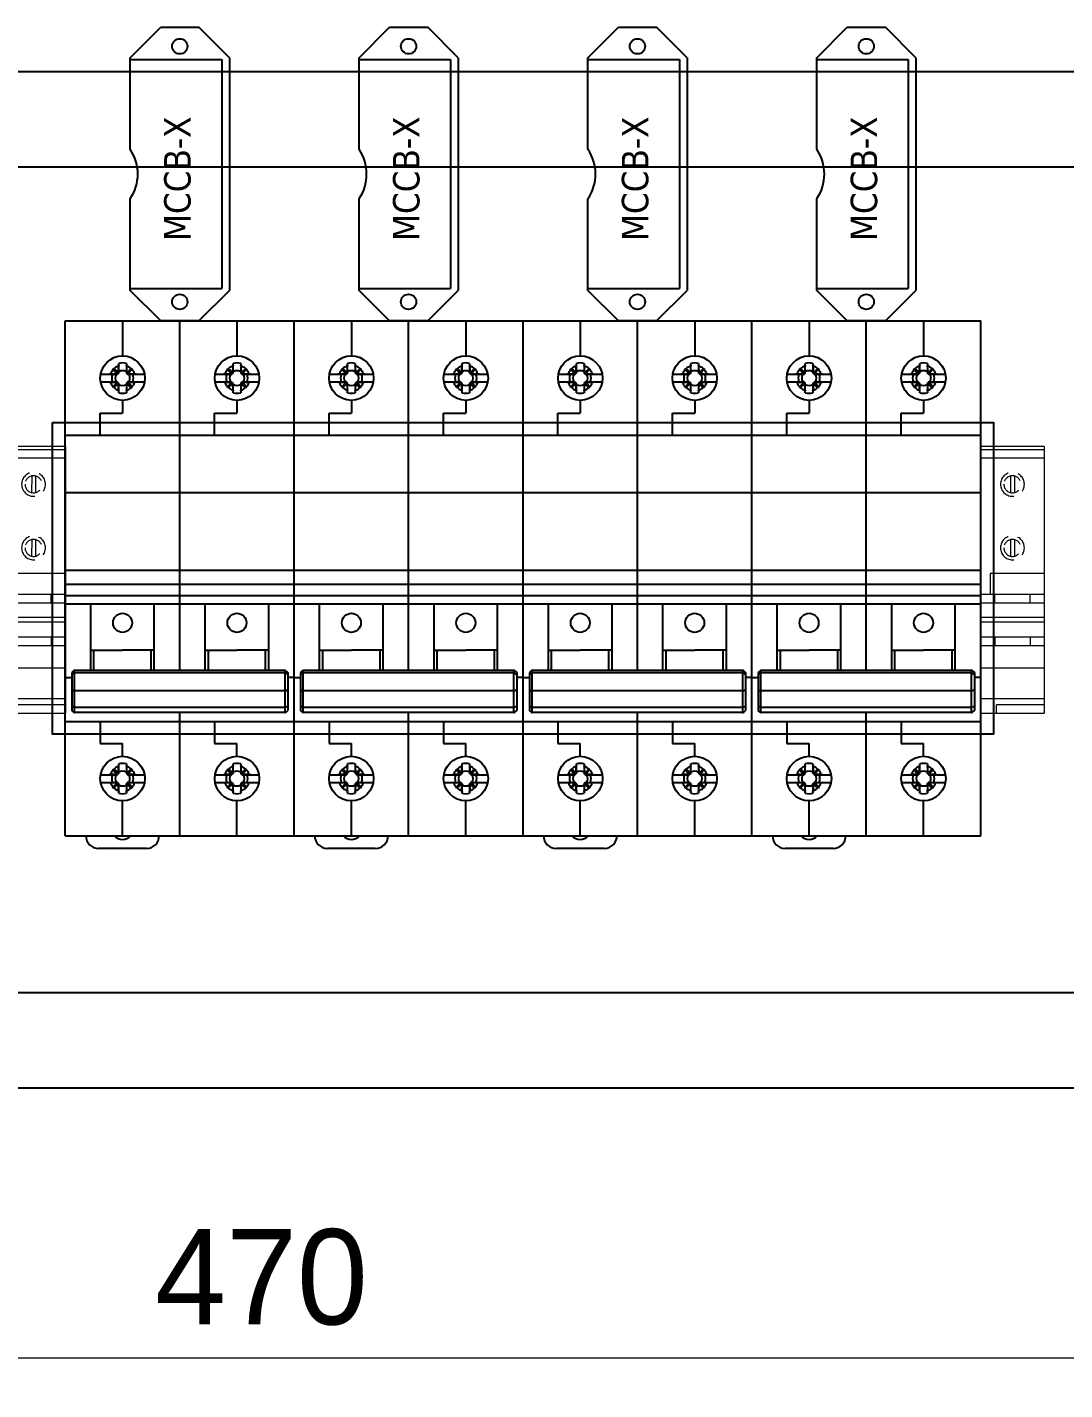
# Model space of a CAD drawing. Header units: millimetres. Extents: x 0 to 3953, y 0 to 2795.
# Drawn here: x 2596.8 to 2760, y 342.5 to 556.9 of the extents above; entities that cross this region are included whole.
import ezdxf
from ezdxf.enums import TextEntityAlignment as Align

# ---------------------------------------------------------------- set-up
doc = ezdxf.new("R2010")
doc.units = ezdxf.units.MM
doc.linetypes.add('HIDDEN2', pattern=[4.7625, 3.175, -1.5875])
for name, color, linetype in [('01', 7, 'HIDDEN2'), ('ALPHA', 255, 'Continuous'), ('DIM', 253, 'Continuous'), ('E600_Gen', 4, 'Continuous'), ('KICHTHUOC', 8, 'Continuous'), ('Text', 4, 'Continuous'), ('THIET BI', 2, 'Continuous')]:
    doc.layers.add(name, color=color, linetype=linetype)
doc.styles.add('Tahoma (Input Text)', font='tahoma.ttf')
doc.dimstyles.new('Dim-15', dxfattribs={"dimtxt": 15, "dimasz": 5, "dimexe": 5, "dimexo": 8, "dimgap": 5, "dimtad": 1, "dimdec": 0, "dimtxsty": 'Standard', "dimblk": 'OBLIQUE', "dimcen": 10, "dimclrd": 5, "dimclre": 5, "dimclrt": 3, "dimazin": 3, "dimtfac": 1, "dimtdec": 0, "dimtmove": 0, "dimatfit": 3, "dimldrblk": 'OBLIQUE', "dimlwd": 9, "dimlwe": 9})

# ---------------------------------------------------------------- blocks, each defined once
blk = doc.blocks.new('*D21')
at = {"color": 0, "linetype": 'ByBlock', "lineweight": -2}
for p, q in [((2401.14, 350.02), (2396.14, 345.02)), ((2866.14, 345.02), (2871.14, 350.02))]:
    blk.add_line(p, q, dxfattribs=at)
at = {"layer": 'Defpoints', "color": 0, "transparency": 16777216}
for p in [(2398.64, 404.94), (2868.64, 404.94), (2868.64, 347.52)]:
    blk.add_point(p, dxfattribs=at)
at = {"layer": 'DIM', "color": 5, "lineweight": 9, "transparency": 16777216}
for p, q in [((2398.64, 396.94), (2398.64, 342.52)), ((2868.64, 396.94), (2868.64, 342.52)), ((2398.64, 347.52), (2868.64, 347.52))]:
    blk.add_line(p, q, dxfattribs=at)
at = {"layer": 'DIM', "color": 3, "transparency": 16777216, "insert": (2633.64, 360.18), "char_height": 15, "attachment_point": 5}
blk.add_mtext('470', dxfattribs=at)
blk = doc.blocks.new('_Oblique')
at = {"color": 0, "linetype": 'ByBlock', "lineweight": -2}
blk.add_line((-0.5, -0.5), (0.5, 0.5), dxfattribs=at)
blk = doc.blocks.new('MFNN')
at = {"layer": '01', "color": 6, "linetype": 'Continuous', "lineweight": 9}
for p, q in [((-10647.65, 39819.27), (-10637.67, 39819.27)), ((-10647.65, 39819.27), (-10647.65, 39777.28)), ((-10647.65, 39818.71), (-10637.67, 39818.71)), ((-10637.67, 39819.27), (-10637.67, 39777.28)), ((-10647.65, 39817.44), (-10637.67, 39817.44)), ((-10647.65, 39799.29), (-10639.17, 39799.29)), ((-10639.17, 39799.29), (-10639.17, 39795.95)), ((-10647.65, 39795.95), (-10637.67, 39795.95)), ((-10647.65, 39794.61), (-10637.67, 39794.61)), ((-10645.43, 39794.61), (-10645.43, 39795.95)), ((-10639.86, 39794.61), (-10639.86, 39795.95)), ((-10647.65, 39792.34), (-10637.67, 39792.34)), ((-10647.65, 39791.62), (-10637.67, 39791.62)), ((-10647.65, 39789.25), (-10637.67, 39789.25)), ((-10647.65, 39787.91), (-10637.67, 39787.91)), ((-10645.43, 39789.25), (-10645.43, 39787.91)), ((-10639.86, 39789.25), (-10639.86, 39787.91)), ((-10647.65, 39784.4), (-10637.67, 39784.4)), ((-10647.65, 39779.53), (-10637.67, 39779.53)), ((-10647.65, 39778.62), (-10640.13, 39778.62)), ((-10637.67, 39777.28), (-10647.65, 39777.28)), ((-10640.13, 39777.28), (-10640.13, 39778.62))]:
    blk.add_line(p, q, dxfattribs=at)
at = {"layer": '01', "color": 4, "lineweight": 9}
for p, q in [((-10642.97, 39814.58), (-10642.96, 39812.03)), ((-10642.36, 39814.58), (-10642.35, 39812.03)), ((-10642.97, 39804.58), (-10642.96, 39802.03)), ((-10642.36, 39804.58), (-10642.35, 39802.03))]:
    blk.add_line(p, q, dxfattribs=at)
for centre, radius in [((-10642.65, 39813.3), 1.88), ((-10642.65, 39813.3), 1.34), ((-10642.65, 39803.3), 1.88), ((-10642.65, 39803.3), 1.34)]:
    blk.add_circle(centre, radius, dxfattribs=at)
blk = doc.blocks.new('2P')
at = {"layer": 'ALPHA'}
for p, q in [((66398.94, 607.24), (66416.94, 607.24)), ((66398.94, 526.24), (66398.94, 607.24)), ((66407.94, 607.24), (66407.94, 601.74)), ((66416.94, 552.24), (66416.94, 607.24)), ((66416.94, 552.24), (66416.94, 607.24)), ((66416.94, 607.24), (66434.94, 607.24)), ((66425.94, 607.24), (66425.94, 601.74)), ((66434.94, 526.24), (66434.94, 607.24)), ((66407.34, 600.23), (66407.33, 600.21)), ((66407.33, 600.21), (66407.33, 600.2)), ((66407.34, 599.1), (66407.34, 600.55)), ((66407.34, 600.26), (66407.34, 600.24)), ((66407.34, 600.24), (66407.34, 600.23)), ((66408.54, 600.55), (66408.54, 599.1)), ((66408.54, 600.24), (66408.54, 600.26)), ((66408.55, 600.22), (66408.54, 600.24)), ((66408.55, 600.21), (66408.55, 600.22)), ((66425.34, 600.23), (66425.33, 600.21)), ((66425.33, 600.21), (66425.33, 600.2)), ((66425.34, 599.1), (66425.34, 600.55)), ((66425.34, 600.26), (66425.34, 600.24)), ((66425.34, 600.24), (66425.34, 600.23)), ((66426.54, 600.55), (66426.54, 599.1)), ((66426.54, 600.24), (66426.54, 600.26)), ((66426.55, 600.22), (66426.54, 600.24)), ((66426.55, 600.21), (66426.55, 600.22)), ((66404.49, 598.84), (66407.08, 598.84)), ((66405.85, 598.85), (66405.82, 598.84)), ((66405.88, 598.85), (66405.85, 598.85)), ((66405.91, 598.85), (66405.88, 598.85)), ((66405.94, 598.86), (66405.91, 598.85)), ((66405.96, 598.87), (66405.94, 598.86)), ((66405.98, 598.87), (66405.96, 598.87)), ((66406, 598.88), (66405.98, 598.87)), ((66406.02, 598.89), (66406, 598.88)), ((66406.03, 598.9), (66406.02, 598.89)), ((66406.04, 598.91), (66406.03, 598.9)), ((66406.05, 598.93), (66406.04, 598.91)), ((66406.05, 598.93), (66406.55, 598.93)), ((66406.45, 599.74), (66407.18, 599)), ((66406.45, 599.74), (66406.5, 599.72)), ((66406.47, 599.68), (66406.45, 599.74)), ((66406.49, 599.63), (66406.47, 599.68)), ((66406.49, 599.63), (66407.05, 598.94)), ((66406.5, 599.72), (66406.56, 599.7)), ((66406.55, 598.93), (66407.05, 598.94)), ((66406.56, 599.7), (66407.25, 599.13)), ((66407.06, 598.92), (66407.05, 598.94)), ((66407.08, 598.91), (66407.06, 598.92)), ((66407.08, 598.84), (66407.08, 598.91)), ((66407.1, 598.89), (66407.08, 598.91)), ((66407.13, 598.89), (66407.1, 598.89)), ((66407.15, 598.89), (66407.13, 598.89)), ((66407.17, 598.91), (66407.15, 598.89)), ((66407.18, 598.93), (66407.17, 598.91)), ((66407.18, 599), (66407.18, 598.94)), ((66407.24, 599), (66407.18, 599)), ((66407.26, 599.47), (66407.25, 599.13)), ((66407.25, 599.13), (66407.27, 599.12)), ((66407.28, 599.01), (66407.25, 599)), ((66407.27, 599.81), (66407.26, 599.47)), ((66407.29, 600.14), (66407.27, 599.81)), ((66407.27, 599.12), (66407.28, 599.1)), ((66407.34, 599.1), (66407.28, 599.1)), ((66407.28, 599.1), (66407.29, 599.08)), ((66407.29, 599.03), (66407.28, 599.01)), ((66407.3, 600.15), (66407.29, 600.14)), ((66407.29, 599.08), (66407.3, 599.05)), ((66407.3, 599.05), (66407.29, 599.03)), ((66407.31, 600.15), (66407.3, 600.15)), ((66407.32, 600.17), (66407.31, 600.16)), ((66407.31, 600.16), (66407.31, 600.15)), ((66407.33, 600.2), (66407.32, 600.18)), ((66407.32, 600.18), (66407.32, 600.17)), ((66408.54, 599.1), (66408.6, 599.1)), ((66408.55, 600.19), (66408.55, 600.21)), ((66408.56, 600.18), (66408.55, 600.19)), ((66408.57, 600.17), (66408.56, 600.18)), ((66408.57, 600.16), (66408.57, 600.17)), ((66408.58, 600.15), (66408.57, 600.16)), ((66408.59, 600.14), (66408.58, 600.15)), ((66408.58, 599.06), (66408.59, 599.08)), ((66408.59, 599.03), (66408.58, 599.06)), ((66408.61, 599.81), (66408.59, 600.14)), ((66408.59, 599.08), (66408.6, 599.1)), ((66408.6, 599.01), (66408.59, 599.03)), ((66408.6, 599.1), (66408.62, 599.12)), ((66408.63, 599), (66408.6, 599.01)), ((66408.63, 599.47), (66408.61, 599.81)), ((66408.62, 599.12), (66408.63, 599.13)), ((66409.32, 599.7), (66408.63, 599.13)), ((66408.63, 599.13), (66408.63, 599.47)), ((66408.7, 599), (66408.64, 599)), ((66409.43, 599.74), (66408.7, 599)), ((66408.7, 598.94), (66408.7, 599)), ((66408.71, 598.91), (66408.7, 598.93)), ((66408.73, 598.89), (66408.71, 598.91)), ((66408.75, 598.89), (66408.73, 598.89)), ((66408.78, 598.89), (66408.75, 598.89)), ((66408.8, 598.91), (66408.78, 598.89)), ((66408.82, 598.92), (66408.8, 598.91)), ((66408.8, 598.84), (66408.8, 598.91)), ((66408.8, 598.84), (66411.39, 598.84)), ((66408.83, 598.94), (66408.82, 598.92)), ((66409.39, 599.63), (66408.83, 598.94)), ((66408.83, 598.94), (66409.33, 598.93)), ((66409.32, 599.7), (66409.38, 599.72)), ((66409.33, 598.93), (66409.83, 598.93)), ((66409.38, 599.72), (66409.43, 599.74)), ((66409.41, 599.68), (66409.39, 599.63)), ((66409.43, 599.74), (66409.41, 599.68)), ((66409.84, 598.91), (66409.83, 598.93)), ((66409.85, 598.9), (66409.84, 598.91)), ((66409.86, 598.89), (66409.85, 598.9)), ((66409.88, 598.88), (66409.86, 598.89)), ((66409.9, 598.87), (66409.88, 598.88)), ((66409.92, 598.87), (66409.9, 598.87)), ((66409.94, 598.86), (66409.92, 598.87)), ((66409.97, 598.85), (66409.94, 598.86)), ((66410, 598.85), (66409.97, 598.85)), ((66410.03, 598.85), (66410, 598.85)), ((66410.06, 598.84), (66410.03, 598.85)), ((66422.49, 598.84), (66425.08, 598.84)), ((66423.85, 598.85), (66423.82, 598.84)), ((66423.88, 598.85), (66423.85, 598.85)), ((66423.91, 598.85), (66423.88, 598.85)), ((66423.94, 598.86), (66423.91, 598.85)), ((66423.96, 598.87), (66423.94, 598.86)), ((66423.98, 598.87), (66423.96, 598.87)), ((66424, 598.88), (66423.98, 598.87)), ((66424.02, 598.89), (66424, 598.88)), ((66424.03, 598.9), (66424.02, 598.89)), ((66424.04, 598.91), (66424.03, 598.9)), ((66424.05, 598.93), (66424.04, 598.91)), ((66424.05, 598.93), (66424.55, 598.93)), ((66424.47, 599.68), (66424.45, 599.74)), ((66424.45, 599.74), (66424.5, 599.72)), ((66424.45, 599.74), (66425.18, 599)), ((66424.49, 599.63), (66424.47, 599.68)), ((66424.49, 599.63), (66425.05, 598.94)), ((66424.5, 599.72), (66424.56, 599.7)), ((66424.55, 598.93), (66425.05, 598.94)), ((66424.56, 599.7), (66425.25, 599.13)), ((66425.06, 598.92), (66425.05, 598.94)), ((66425.08, 598.91), (66425.06, 598.92)), ((66425.1, 598.89), (66425.08, 598.91)), ((66425.08, 598.84), (66425.08, 598.91)), ((66425.13, 598.89), (66425.1, 598.89)), ((66425.15, 598.89), (66425.13, 598.89)), ((66425.17, 598.91), (66425.15, 598.89)), ((66425.18, 598.93), (66425.17, 598.91)), ((66425.24, 599), (66425.18, 599)), ((66425.18, 599), (66425.18, 598.94)), ((66425.26, 599.47), (66425.25, 599.13)), ((66425.25, 599.13), (66425.27, 599.12)), ((66425.28, 599.01), (66425.25, 599)), ((66425.27, 599.81), (66425.26, 599.47)), ((66425.29, 600.14), (66425.27, 599.81)), ((66425.27, 599.12), (66425.28, 599.1)), ((66425.28, 599.1), (66425.29, 599.08)), ((66425.34, 599.1), (66425.28, 599.1)), ((66425.29, 599.03), (66425.28, 599.01)), ((66425.3, 600.15), (66425.29, 600.14)), ((66425.29, 599.08), (66425.3, 599.05)), ((66425.3, 599.05), (66425.29, 599.03)), ((66425.31, 600.15), (66425.3, 600.15)), ((66425.32, 600.17), (66425.31, 600.16)), ((66425.31, 600.16), (66425.31, 600.15)), ((66425.33, 600.2), (66425.32, 600.18)), ((66425.32, 600.18), (66425.32, 600.17)), ((66426.54, 599.1), (66426.6, 599.1)), ((66426.55, 600.19), (66426.55, 600.21)), ((66426.56, 600.18), (66426.55, 600.19)), ((66426.57, 600.17), (66426.56, 600.18)), ((66426.57, 600.16), (66426.57, 600.17)), ((66426.58, 600.15), (66426.57, 600.16)), ((66426.59, 600.14), (66426.58, 600.15)), ((66426.58, 599.06), (66426.59, 599.08)), ((66426.59, 599.03), (66426.58, 599.06)), ((66426.61, 599.81), (66426.59, 600.14)), ((66426.59, 599.08), (66426.6, 599.1)), ((66426.6, 599.01), (66426.59, 599.03)), ((66426.6, 599.1), (66426.62, 599.12)), ((66426.63, 599), (66426.6, 599.01)), ((66426.63, 599.47), (66426.61, 599.81)), ((66426.62, 599.12), (66426.63, 599.13)), ((66427.32, 599.7), (66426.63, 599.13)), ((66426.63, 599.13), (66426.63, 599.47)), ((66426.7, 599), (66426.64, 599)), ((66427.43, 599.74), (66426.7, 599)), ((66426.7, 598.94), (66426.7, 599)), ((66426.71, 598.91), (66426.7, 598.93)), ((66426.73, 598.89), (66426.71, 598.91)), ((66426.75, 598.89), (66426.73, 598.89)), ((66426.78, 598.89), (66426.75, 598.89)), ((66426.8, 598.91), (66426.78, 598.89)), ((66426.82, 598.92), (66426.8, 598.91)), ((66426.8, 598.84), (66426.8, 598.91)), ((66426.8, 598.84), (66429.39, 598.84)), ((66426.83, 598.94), (66426.82, 598.92)), ((66427.39, 599.63), (66426.83, 598.94)), ((66426.83, 598.94), (66427.33, 598.93)), ((66427.32, 599.7), (66427.38, 599.72)), ((66427.33, 598.93), (66427.83, 598.93)), ((66427.38, 599.72), (66427.43, 599.74)), ((66427.41, 599.68), (66427.39, 599.63)), ((66427.43, 599.74), (66427.41, 599.68)), ((66427.84, 598.91), (66427.83, 598.93)), ((66427.85, 598.9), (66427.84, 598.91)), ((66427.86, 598.89), (66427.85, 598.9)), ((66427.88, 598.88), (66427.86, 598.89)), ((66427.9, 598.87), (66427.88, 598.88)), ((66427.92, 598.87), (66427.9, 598.87)), ((66427.94, 598.86), (66427.92, 598.87)), ((66427.97, 598.85), (66427.94, 598.86)), ((66428, 598.85), (66427.97, 598.85)), ((66428.03, 598.85), (66428, 598.85)), ((66428.06, 598.84), (66428.03, 598.85)), ((66404.49, 597.64), (66407.08, 597.64)), ((66405.82, 597.64), (66405.85, 597.64)), ((66405.85, 597.64), (66405.88, 597.64)), ((66405.88, 597.64), (66405.91, 597.63)), ((66405.91, 597.63), (66405.94, 597.63)), ((66405.94, 597.63), (66405.96, 597.62)), ((66405.96, 597.62), (66405.98, 597.61)), ((66405.98, 597.61), (66406, 597.6)), ((66406, 597.6), (66406.02, 597.59)), ((66406.02, 597.59), (66406.03, 597.58)), ((66406.03, 597.58), (66406.04, 597.57)), ((66406.04, 597.57), (66406.05, 597.56)), ((66406.55, 597.55), (66406.05, 597.56)), ((66406.45, 596.75), (66407.18, 597.48)), ((66406.45, 596.75), (66406.47, 596.8)), ((66406.5, 596.77), (66406.45, 596.75)), ((66406.47, 596.8), (66406.49, 596.86)), ((66406.49, 596.86), (66407.05, 597.55)), ((66406.56, 596.79), (66406.5, 596.77)), ((66407.05, 597.55), (66406.55, 597.55)), ((66406.56, 596.79), (66407.25, 597.36)), ((66407.05, 597.55), (66407.06, 597.56)), ((66407.06, 597.56), (66407.08, 597.58)), ((66407.08, 597.64), (66407.08, 597.58)), ((66407.08, 597.58), (66407.1, 597.59)), ((66407.1, 597.59), (66407.13, 597.6)), ((66407.13, 597.6), (66407.15, 597.59)), ((66407.15, 597.59), (66407.17, 597.58)), ((66407.17, 597.58), (66407.18, 597.55)), ((66407.18, 597.54), (66407.18, 597.48)), ((66407.18, 597.48), (66407.24, 597.48)), ((66407.25, 597.48), (66407.28, 597.47)), ((66407.26, 597.37), (66407.25, 597.36)), ((66407.25, 597.36), (66407.26, 597.02)), ((66407.28, 597.38), (66407.26, 597.37)), ((66407.26, 597.02), (66407.27, 596.68)), ((66407.27, 596.68), (66407.29, 596.34)), ((66407.28, 597.47), (66407.29, 597.45)), ((66407.29, 597.4), (66407.28, 597.38)), ((66407.34, 597.38), (66407.28, 597.38)), ((66407.29, 597.45), (66407.3, 597.43)), ((66407.3, 597.43), (66407.29, 597.4)), ((66407.29, 596.34), (66407.3, 596.34)), ((66407.3, 596.34), (66407.31, 596.33)), ((66407.31, 596.33), (66407.32, 596.32)), ((66407.32, 596.32), (66407.32, 596.31)), ((66407.32, 596.31), (66407.33, 596.29)), ((66407.33, 596.29), (66407.33, 596.28)), ((66407.33, 596.28), (66407.34, 596.26)), ((66407.34, 595.93), (66407.34, 597.38)), ((66407.34, 596.26), (66407.34, 596.24)), ((66407.34, 596.24), (66407.34, 596.22)), ((66408.54, 597.38), (66408.54, 595.93)), ((66408.54, 597.38), (66408.6, 597.38)), ((66408.54, 596.24), (66408.55, 596.26)), ((66408.54, 596.22), (66408.54, 596.24)), ((66408.55, 596.29), (66408.56, 596.3)), ((66408.55, 596.27), (66408.55, 596.29)), ((66408.55, 596.26), (66408.55, 596.27)), ((66408.56, 596.31), (66408.57, 596.32)), ((66408.56, 596.3), (66408.56, 596.31)), ((66408.57, 596.33), (66408.58, 596.34)), ((66408.57, 596.32), (66408.57, 596.33)), ((66408.58, 597.43), (66408.59, 597.45)), ((66408.59, 597.41), (66408.58, 597.43)), ((66408.58, 596.34), (66408.59, 596.34)), ((66408.59, 597.45), (66408.6, 597.47)), ((66408.6, 597.38), (66408.59, 597.41)), ((66408.59, 596.34), (66408.61, 596.68)), ((66408.6, 597.47), (66408.63, 597.48)), ((66408.62, 597.37), (66408.6, 597.38)), ((66408.61, 596.68), (66408.63, 597.02)), ((66408.63, 597.36), (66408.62, 597.37)), ((66409.32, 596.79), (66408.63, 597.36)), ((66408.63, 597.02), (66408.63, 597.36)), ((66408.64, 597.48), (66408.7, 597.48)), ((66408.7, 597.55), (66408.71, 597.58)), ((66408.7, 597.48), (66408.7, 597.54)), ((66409.43, 596.75), (66408.7, 597.48)), ((66408.71, 597.58), (66408.73, 597.59)), ((66408.73, 597.59), (66408.75, 597.6)), ((66408.75, 597.6), (66408.78, 597.59)), ((66408.78, 597.59), (66408.8, 597.58)), ((66408.8, 597.64), (66411.39, 597.64)), ((66408.8, 597.58), (66408.8, 597.64)), ((66408.8, 597.58), (66408.82, 597.56)), ((66408.82, 597.56), (66408.83, 597.55)), ((66409.39, 596.86), (66408.83, 597.55)), ((66409.33, 597.55), (66408.83, 597.55)), ((66409.38, 596.77), (66409.32, 596.79)), ((66409.83, 597.56), (66409.33, 597.55)), ((66409.43, 596.75), (66409.38, 596.77)), ((66409.39, 596.86), (66409.41, 596.8)), ((66409.41, 596.8), (66409.43, 596.75)), ((66409.83, 597.56), (66409.84, 597.57)), ((66409.84, 597.57), (66409.85, 597.58)), ((66409.85, 597.58), (66409.86, 597.59)), ((66409.86, 597.59), (66409.88, 597.6)), ((66409.88, 597.6), (66409.9, 597.61)), ((66409.9, 597.61), (66409.92, 597.62)), ((66409.92, 597.62), (66409.95, 597.63)), ((66409.95, 597.63), (66409.97, 597.63)), ((66409.97, 597.63), (66410, 597.64)), ((66410, 597.64), (66410.03, 597.64)), ((66410.03, 597.64), (66410.06, 597.64)), ((66422.49, 597.64), (66425.08, 597.64)), ((66423.82, 597.64), (66423.85, 597.64)), ((66423.85, 597.64), (66423.88, 597.64)), ((66423.88, 597.64), (66423.91, 597.63)), ((66423.91, 597.63), (66423.94, 597.63)), ((66423.94, 597.63), (66423.96, 597.62)), ((66423.96, 597.62), (66423.98, 597.61)), ((66423.98, 597.61), (66424, 597.6)), ((66424, 597.6), (66424.02, 597.59)), ((66424.02, 597.59), (66424.03, 597.58)), ((66424.03, 597.58), (66424.04, 597.57)), ((66424.04, 597.57), (66424.05, 597.56)), ((66424.55, 597.55), (66424.05, 597.56)), ((66424.45, 596.75), (66425.18, 597.48)), ((66424.45, 596.75), (66424.47, 596.8)), ((66424.5, 596.77), (66424.45, 596.75)), ((66424.47, 596.8), (66424.49, 596.86)), ((66424.49, 596.86), (66425.05, 597.55)), ((66424.56, 596.79), (66424.5, 596.77)), ((66425.05, 597.55), (66424.55, 597.55)), ((66424.56, 596.79), (66425.25, 597.36)), ((66425.05, 597.55), (66425.06, 597.56)), ((66425.06, 597.56), (66425.08, 597.58)), ((66425.08, 597.64), (66425.08, 597.58)), ((66425.08, 597.58), (66425.1, 597.59)), ((66425.1, 597.59), (66425.13, 597.6)), ((66425.13, 597.6), (66425.15, 597.59)), ((66425.15, 597.59), (66425.17, 597.58)), ((66425.17, 597.58), (66425.18, 597.55)), ((66425.18, 597.54), (66425.18, 597.48)), ((66425.18, 597.48), (66425.24, 597.48)), ((66425.25, 597.48), (66425.28, 597.47)), ((66425.26, 597.37), (66425.25, 597.36)), ((66425.25, 597.36), (66425.26, 597.02)), ((66425.28, 597.38), (66425.26, 597.37)), ((66425.26, 597.02), (66425.27, 596.68)), ((66425.27, 596.68), (66425.29, 596.34)), ((66425.28, 597.47), (66425.29, 597.45)), ((66425.29, 597.4), (66425.28, 597.38)), ((66425.34, 597.38), (66425.28, 597.38)), ((66425.29, 597.45), (66425.3, 597.43)), ((66425.3, 597.43), (66425.29, 597.4)), ((66425.29, 596.34), (66425.3, 596.34)), ((66425.3, 596.34), (66425.31, 596.33)), ((66425.31, 596.33), (66425.32, 596.32)), ((66425.32, 596.32), (66425.32, 596.31)), ((66425.32, 596.31), (66425.33, 596.29)), ((66425.33, 596.29), (66425.33, 596.28)), ((66425.33, 596.28), (66425.34, 596.26)), ((66425.34, 595.93), (66425.34, 597.38)), ((66425.34, 596.26), (66425.34, 596.24)), ((66425.34, 596.24), (66425.34, 596.22)), ((66426.54, 597.38), (66426.54, 595.93)), ((66426.54, 597.38), (66426.6, 597.38)), ((66426.54, 596.24), (66426.55, 596.26)), ((66426.54, 596.22), (66426.54, 596.24)), ((66426.55, 596.29), (66426.56, 596.3)), ((66426.55, 596.27), (66426.55, 596.29)), ((66426.55, 596.26), (66426.55, 596.27)), ((66426.56, 596.31), (66426.57, 596.32)), ((66426.56, 596.3), (66426.56, 596.31)), ((66426.57, 596.33), (66426.58, 596.34)), ((66426.57, 596.32), (66426.57, 596.33)), ((66426.58, 597.43), (66426.59, 597.45)), ((66426.59, 597.41), (66426.58, 597.43)), ((66426.58, 596.34), (66426.59, 596.34)), ((66426.59, 597.45), (66426.6, 597.47)), ((66426.6, 597.38), (66426.59, 597.41)), ((66426.59, 596.34), (66426.61, 596.68)), ((66426.6, 597.47), (66426.63, 597.48)), ((66426.62, 597.37), (66426.6, 597.38)), ((66426.61, 596.68), (66426.63, 597.02)), ((66426.63, 597.36), (66426.62, 597.37)), ((66426.63, 597.02), (66426.63, 597.36)), ((66427.32, 596.79), (66426.63, 597.36)), ((66426.64, 597.48), (66426.7, 597.48)), ((66426.7, 597.55), (66426.71, 597.58)), ((66426.7, 597.48), (66426.7, 597.54)), ((66427.43, 596.75), (66426.7, 597.48)), ((66426.71, 597.58), (66426.73, 597.59)), ((66426.73, 597.59), (66426.75, 597.6)), ((66426.75, 597.6), (66426.78, 597.59)), ((66426.78, 597.59), (66426.8, 597.58)), ((66426.8, 597.58), (66426.8, 597.64)), ((66426.8, 597.64), (66429.39, 597.64)), ((66426.8, 597.58), (66426.82, 597.56)), ((66426.82, 597.56), (66426.83, 597.55)), ((66427.39, 596.86), (66426.83, 597.55)), ((66427.33, 597.55), (66426.83, 597.55)), ((66427.38, 596.77), (66427.32, 596.79)), ((66427.83, 597.56), (66427.33, 597.55)), ((66427.43, 596.75), (66427.38, 596.77)), ((66427.39, 596.86), (66427.41, 596.8)), ((66427.41, 596.8), (66427.43, 596.75)), ((66427.83, 597.56), (66427.84, 597.57)), ((66427.84, 597.57), (66427.85, 597.58)), ((66427.85, 597.58), (66427.86, 597.59)), ((66427.86, 597.59), (66427.88, 597.6)), ((66427.88, 597.6), (66427.9, 597.61)), ((66427.9, 597.61), (66427.92, 597.62)), ((66427.92, 597.62), (66427.95, 597.63)), ((66427.95, 597.63), (66427.97, 597.63)), ((66427.97, 597.63), (66428, 597.64)), ((66428, 597.64), (66428.03, 597.64)), ((66428.03, 597.64), (66428.06, 597.64)), ((66407.94, 594.74), (66407.94, 592.75)), ((66425.94, 594.74), (66425.94, 592.75)), ((66404.43, 592.75), (66407.94, 592.75)), ((66404.43, 589.24), (66404.43, 592.75)), ((66422.43, 592.75), (66425.94, 592.75)), ((66422.43, 589.24), (66422.43, 592.75)), ((66398.94, 589.24), (66416.94, 589.24)), ((66416.94, 589.24), (66434.94, 589.24)), ((66398.94, 580.24), (66416.94, 580.24)), ((66416.94, 580.24), (66434.94, 580.24)), ((66398.94, 568.04), (66416.94, 568.04)), ((66416.94, 568.04), (66434.94, 568.04)), ((66398.94, 565.84), (66416.94, 565.84)), ((66398.94, 564.04), (66416.94, 564.04)), ((66416.94, 565.84), (66434.94, 565.84)), ((66416.94, 564.04), (66434.94, 564.04)), ((66398.94, 562.74), (66416.94, 562.74)), ((66402.94, 552.24), (66402.94, 562.74)), ((66412.94, 552.24), (66412.94, 562.74)), ((66416.94, 562.74), (66434.94, 562.74)), ((66420.94, 552.24), (66420.94, 562.74)), ((66430.94, 552.24), (66430.94, 562.74)), ((66402.94, 555.44), (66407.94, 555.44)), ((66403.44, 552.24), (66403.44, 555.44)), ((66412.94, 555.44), (66407.94, 555.44)), ((66412.44, 552.24), (66412.44, 555.44)), ((66420.94, 555.44), (66425.94, 555.44)), ((66421.44, 552.24), (66421.44, 555.44)), ((66430.94, 555.44), (66425.94, 555.44)), ((66430.44, 552.24), (66430.44, 555.44)), ((66398.94, 551.14), (66399.9, 551.14)), ((66400.22, 552.18), (66399.94, 551.9)), ((66399.94, 551.9), (66399.94, 545.95)), ((66399.94, 551.55), (66400.22, 551.82)), ((66400.22, 551.82), (66400.27, 551.85)), ((66400.27, 551.85), (66400.31, 551.87)), ((66400.31, 551.87), (66400.37, 551.88)), ((66433.51, 552.24), (66400.37, 552.24)), ((66400.37, 545.61), (66400.37, 552.24)), ((66433.51, 551.88), (66400.37, 551.88)), ((66433.51, 545.61), (66433.51, 552.24)), ((66433.57, 551.87), (66433.51, 551.88)), ((66433.62, 551.85), (66433.57, 551.87)), ((66433.66, 551.82), (66433.62, 551.85)), ((66433.66, 552.18), (66433.94, 551.9)), ((66433.94, 551.55), (66433.66, 551.82)), ((66433.94, 551.9), (66433.94, 545.95)), ((66434.94, 551.14), (66433.98, 551.14)), ((66399.94, 549.18), (66400.22, 549.05)), ((66400.22, 549.05), (66400.27, 549.03)), ((66400.27, 549.03), (66400.31, 549.02)), ((66400.31, 549.02), (66400.37, 549.02)), ((66433.51, 549.02), (66400.37, 549.02)), ((66433.57, 549.02), (66433.51, 549.02)), ((66433.62, 549.03), (66433.57, 549.02)), ((66433.66, 549.05), (66433.62, 549.03)), ((66433.94, 549.18), (66433.66, 549.05)), ((66399.94, 546.69), (66400.22, 546.48)), ((66433.94, 546.69), (66433.66, 546.48)), ((66400.22, 545.66), (66399.94, 545.95)), ((66400.22, 546.48), (66400.27, 546.46)), ((66400.27, 546.46), (66400.31, 546.44)), ((66400.31, 546.44), (66400.37, 546.44)), ((66433.51, 546.44), (66400.37, 546.44)), ((66433.51, 545.61), (66400.37, 545.61)), ((66416.94, 526.24), (66416.94, 545.61)), ((66416.94, 526.24), (66416.94, 545.61)), ((66433.57, 546.44), (66433.51, 546.44)), ((66433.62, 546.46), (66433.57, 546.44)), ((66433.66, 546.48), (66433.62, 546.46)), ((66433.66, 545.66), (66433.94, 545.95)), ((66398.94, 544.24), (66416.94, 544.24)), ((66404.43, 544.24), (66404.43, 540.73)), ((66404.43, 544.24), (66407.94, 544.24)), ((66416.94, 544.24), (66434.94, 544.24)), ((66422.43, 544.24), (66425.94, 544.24)), ((66422.43, 544.24), (66422.43, 540.73)), ((66404.43, 540.73), (66407.94, 540.73)), ((66407.94, 538.74), (66407.94, 540.73)), ((66422.43, 540.73), (66425.94, 540.73)), ((66425.94, 538.74), (66425.94, 540.73)), ((66406.04, 535.91), (66406.03, 535.9)), ((66406.05, 535.93), (66406.04, 535.91)), ((66406.05, 535.93), (66406.55, 535.93)), ((66406.47, 536.68), (66406.45, 536.74)), ((66406.45, 536.74), (66406.5, 536.72)), ((66406.45, 536.74), (66407.18, 536)), ((66406.49, 536.63), (66406.47, 536.68)), ((66406.49, 536.63), (66407.05, 535.94)), ((66406.5, 536.72), (66406.56, 536.7)), ((66406.55, 535.93), (66407.05, 535.94)), ((66406.56, 536.7), (66407.25, 536.13)), ((66407.06, 535.92), (66407.05, 535.94)), ((66407.08, 535.91), (66407.06, 535.92)), ((66407.1, 535.89), (66407.08, 535.91)), ((66407.08, 535.84), (66407.08, 535.91)), ((66407.17, 535.91), (66407.15, 535.89)), ((66407.18, 535.93), (66407.17, 535.91)), ((66407.24, 536), (66407.18, 536)), ((66407.18, 536), (66407.18, 535.94)), ((66407.26, 536.47), (66407.25, 536.13)), ((66407.25, 536.13), (66407.27, 536.12)), ((66407.28, 536.01), (66407.25, 536)), ((66407.27, 536.81), (66407.26, 536.47)), ((66407.29, 537.14), (66407.27, 536.81)), ((66407.27, 536.12), (66407.28, 536.1)), ((66407.28, 536.1), (66407.29, 536.08)), ((66407.34, 536.1), (66407.28, 536.1)), ((66407.29, 536.03), (66407.28, 536.01)), ((66407.3, 537.15), (66407.29, 537.14)), ((66407.29, 536.08), (66407.3, 536.05)), ((66407.3, 536.05), (66407.29, 536.03)), ((66407.31, 537.15), (66407.3, 537.15)), ((66407.32, 537.17), (66407.31, 537.16)), ((66407.31, 537.16), (66407.31, 537.15)), ((66407.33, 537.2), (66407.32, 537.18)), ((66407.32, 537.18), (66407.32, 537.17)), ((66407.34, 537.23), (66407.33, 537.21)), ((66407.33, 537.21), (66407.33, 537.2)), ((66407.34, 536.1), (66407.34, 537.55)), ((66407.34, 537.26), (66407.34, 537.24)), ((66407.34, 537.24), (66407.34, 537.23)), ((66408.54, 537.55), (66408.54, 536.1)), ((66408.54, 537.24), (66408.54, 537.26)), ((66408.55, 537.22), (66408.54, 537.24)), ((66408.54, 536.1), (66408.6, 536.1)), ((66408.55, 537.21), (66408.55, 537.22)), ((66408.55, 537.19), (66408.55, 537.21)), ((66408.56, 537.18), (66408.55, 537.19)), ((66408.57, 537.17), (66408.56, 537.18)), ((66408.57, 537.16), (66408.57, 537.17)), ((66408.58, 537.15), (66408.57, 537.16)), ((66408.59, 537.14), (66408.58, 537.15)), ((66408.58, 536.06), (66408.59, 536.08)), ((66408.59, 536.03), (66408.58, 536.06)), ((66408.61, 536.81), (66408.59, 537.14)), ((66408.59, 536.08), (66408.6, 536.1)), ((66408.6, 536.01), (66408.59, 536.03)), ((66408.6, 536.1), (66408.62, 536.12)), ((66408.63, 536), (66408.6, 536.01)), ((66408.63, 536.47), (66408.61, 536.81)), ((66408.62, 536.12), (66408.63, 536.13)), ((66409.32, 536.7), (66408.63, 536.13)), ((66408.63, 536.13), (66408.63, 536.47)), ((66408.7, 536), (66408.64, 536)), ((66409.43, 536.74), (66408.7, 536)), ((66408.7, 535.94), (66408.7, 536)), ((66408.71, 535.91), (66408.7, 535.93)), ((66408.73, 535.89), (66408.71, 535.91)), ((66408.8, 535.91), (66408.78, 535.89)), ((66408.82, 535.92), (66408.8, 535.91)), ((66408.8, 535.84), (66408.8, 535.91)), ((66408.83, 535.94), (66408.82, 535.92)), ((66409.39, 536.63), (66408.83, 535.94)), ((66408.83, 535.94), (66409.33, 535.93)), ((66409.32, 536.7), (66409.38, 536.72)), ((66409.33, 535.93), (66409.83, 535.93)), ((66409.38, 536.72), (66409.43, 536.74)), ((66409.41, 536.68), (66409.39, 536.63)), ((66409.43, 536.74), (66409.41, 536.68)), ((66409.84, 535.91), (66409.83, 535.93)), ((66409.85, 535.9), (66409.84, 535.91)), ((66424.04, 535.91), (66424.03, 535.9)), ((66424.05, 535.93), (66424.04, 535.91)), ((66424.05, 535.93), (66424.55, 535.93)), ((66424.45, 536.74), (66425.18, 536)), ((66424.45, 536.74), (66424.5, 536.72)), ((66424.47, 536.68), (66424.45, 536.74)), ((66424.49, 536.63), (66424.47, 536.68)), ((66424.49, 536.63), (66425.05, 535.94)), ((66424.5, 536.72), (66424.56, 536.7)), ((66424.55, 535.93), (66425.05, 535.94)), ((66424.56, 536.7), (66425.25, 536.13)), ((66425.06, 535.92), (66425.05, 535.94)), ((66425.08, 535.91), (66425.06, 535.92)), ((66425.08, 535.84), (66425.08, 535.91)), ((66425.1, 535.89), (66425.08, 535.91)), ((66425.17, 535.91), (66425.15, 535.89)), ((66425.18, 535.93), (66425.17, 535.91)), ((66425.18, 536), (66425.18, 535.94)), ((66425.24, 536), (66425.18, 536)), ((66425.26, 536.47), (66425.25, 536.13)), ((66425.25, 536.13), (66425.27, 536.12)), ((66425.28, 536.01), (66425.25, 536)), ((66425.27, 536.81), (66425.26, 536.47)), ((66425.29, 537.14), (66425.27, 536.81)), ((66425.27, 536.12), (66425.28, 536.1)), ((66425.34, 536.1), (66425.28, 536.1)), ((66425.28, 536.1), (66425.29, 536.08)), ((66425.29, 536.03), (66425.28, 536.01)), ((66425.3, 537.15), (66425.29, 537.14)), ((66425.29, 536.08), (66425.3, 536.05)), ((66425.3, 536.05), (66425.29, 536.03)), ((66425.31, 537.15), (66425.3, 537.15)), ((66425.32, 537.17), (66425.31, 537.16)), ((66425.31, 537.16), (66425.31, 537.15)), ((66425.33, 537.2), (66425.32, 537.18)), ((66425.32, 537.18), (66425.32, 537.17)), ((66425.34, 537.23), (66425.33, 537.21)), ((66425.33, 537.21), (66425.33, 537.2)), ((66425.34, 536.1), (66425.34, 537.55)), ((66425.34, 537.26), (66425.34, 537.24)), ((66425.34, 537.24), (66425.34, 537.23)), ((66426.54, 537.55), (66426.54, 536.1)), ((66426.54, 537.24), (66426.54, 537.26)), ((66426.55, 537.22), (66426.54, 537.24)), ((66426.54, 536.1), (66426.6, 536.1)), ((66426.55, 537.21), (66426.55, 537.22)), ((66426.55, 537.19), (66426.55, 537.21)), ((66426.56, 537.18), (66426.55, 537.19)), ((66426.57, 537.17), (66426.56, 537.18)), ((66426.57, 537.16), (66426.57, 537.17)), ((66426.58, 537.15), (66426.57, 537.16)), ((66426.59, 537.14), (66426.58, 537.15)), ((66426.58, 536.06), (66426.59, 536.08)), ((66426.59, 536.03), (66426.58, 536.06)), ((66426.61, 536.81), (66426.59, 537.14)), ((66426.59, 536.08), (66426.6, 536.1)), ((66426.6, 536.01), (66426.59, 536.03)), ((66426.6, 536.1), (66426.62, 536.12)), ((66426.63, 536), (66426.6, 536.01)), ((66426.63, 536.47), (66426.61, 536.81)), ((66426.62, 536.12), (66426.63, 536.13)), ((66427.32, 536.7), (66426.63, 536.13)), ((66426.63, 536.13), (66426.63, 536.47)), ((66426.7, 536), (66426.64, 536)), ((66427.43, 536.74), (66426.7, 536)), ((66426.7, 535.94), (66426.7, 536)), ((66426.71, 535.91), (66426.7, 535.93)), ((66426.73, 535.89), (66426.71, 535.91)), ((66426.8, 535.91), (66426.78, 535.89)), ((66426.82, 535.92), (66426.8, 535.91)), ((66426.8, 535.84), (66426.8, 535.91)), ((66426.83, 535.94), (66426.82, 535.92)), ((66427.39, 536.63), (66426.83, 535.94)), ((66426.83, 535.94), (66427.33, 535.93)), ((66427.32, 536.7), (66427.38, 536.72)), ((66427.33, 535.93), (66427.83, 535.93)), ((66427.38, 536.72), (66427.43, 536.74)), ((66427.41, 536.68), (66427.39, 536.63)), ((66427.43, 536.74), (66427.41, 536.68)), ((66427.84, 535.91), (66427.83, 535.93)), ((66427.85, 535.9), (66427.84, 535.91)), ((66404.49, 535.84), (66407.08, 535.84)), ((66404.49, 534.64), (66407.08, 534.64)), ((66405.85, 535.85), (66405.82, 535.84)), ((66405.82, 534.64), (66405.85, 534.64)), ((66405.88, 535.85), (66405.85, 535.85)), ((66405.85, 534.64), (66405.88, 534.64)), ((66405.91, 535.85), (66405.88, 535.85)), ((66405.88, 534.64), (66405.91, 534.63)), ((66405.94, 535.86), (66405.91, 535.85)), ((66405.91, 534.63), (66405.94, 534.63)), ((66405.96, 535.87), (66405.94, 535.86)), ((66405.94, 534.63), (66405.96, 534.62)), ((66405.98, 535.87), (66405.96, 535.87)), ((66405.96, 534.62), (66405.98, 534.61)), ((66406, 535.88), (66405.98, 535.87)), ((66405.98, 534.61), (66406, 534.6)), ((66406.02, 535.89), (66406, 535.88)), ((66406, 534.6), (66406.02, 534.59)), ((66406.03, 535.9), (66406.02, 535.89)), ((66406.02, 534.59), (66406.03, 534.58)), ((66406.03, 534.58), (66406.04, 534.57)), ((66406.04, 534.57), (66406.05, 534.56)), ((66406.55, 534.55), (66406.05, 534.56)), ((66406.45, 533.75), (66407.18, 534.48)), ((66406.45, 533.75), (66406.47, 533.8)), ((66406.5, 533.77), (66406.45, 533.75)), ((66406.47, 533.8), (66406.49, 533.86)), ((66406.49, 533.86), (66407.05, 534.55)), ((66406.56, 533.79), (66406.5, 533.77)), ((66407.05, 534.55), (66406.55, 534.55)), ((66406.56, 533.79), (66407.25, 534.36)), ((66407.05, 534.55), (66407.06, 534.56)), ((66407.06, 534.56), (66407.08, 534.58)), ((66407.08, 534.64), (66407.08, 534.58)), ((66407.08, 534.58), (66407.1, 534.59)), ((66407.13, 535.89), (66407.1, 535.89)), ((66407.1, 534.59), (66407.13, 534.6)), ((66407.15, 535.89), (66407.13, 535.89)), ((66407.13, 534.6), (66407.15, 534.59)), ((66407.15, 534.59), (66407.17, 534.58)), ((66407.17, 534.58), (66407.18, 534.55)), ((66407.18, 534.54), (66407.18, 534.48)), ((66407.18, 534.48), (66407.24, 534.48)), ((66407.25, 534.48), (66407.28, 534.47)), ((66407.26, 534.37), (66407.25, 534.36)), ((66407.25, 534.36), (66407.26, 534.02)), ((66407.28, 534.38), (66407.26, 534.37)), ((66407.26, 534.02), (66407.27, 533.68)), ((66407.28, 534.47), (66407.29, 534.45)), ((66407.29, 534.4), (66407.28, 534.38)), ((66407.34, 534.38), (66407.28, 534.38)), ((66407.29, 534.45), (66407.3, 534.43)), ((66407.3, 534.43), (66407.29, 534.4)), ((66407.34, 532.93), (66407.34, 534.38)), ((66408.54, 534.38), (66408.54, 532.93)), ((66408.54, 534.38), (66408.6, 534.38)), ((66408.58, 534.43), (66408.59, 534.45)), ((66408.59, 534.41), (66408.58, 534.43)), ((66408.59, 534.45), (66408.6, 534.47)), ((66408.6, 534.38), (66408.59, 534.41)), ((66408.6, 534.47), (66408.63, 534.48)), ((66408.62, 534.37), (66408.6, 534.38)), ((66408.61, 533.68), (66408.63, 534.02)), ((66408.63, 534.36), (66408.62, 534.37)), ((66409.32, 533.79), (66408.63, 534.36)), ((66408.63, 534.02), (66408.63, 534.36)), ((66408.64, 534.48), (66408.7, 534.48)), ((66408.7, 534.55), (66408.71, 534.58)), ((66408.7, 534.48), (66408.7, 534.54)), ((66409.43, 533.75), (66408.7, 534.48)), ((66408.71, 534.58), (66408.73, 534.59)), ((66408.75, 535.89), (66408.73, 535.89)), ((66408.73, 534.59), (66408.75, 534.6)), ((66408.78, 535.89), (66408.75, 535.89)), ((66408.75, 534.6), (66408.78, 534.59)), ((66408.78, 534.59), (66408.8, 534.58)), ((66408.8, 535.84), (66411.39, 535.84)), ((66408.8, 534.64), (66411.39, 534.64)), ((66408.8, 534.58), (66408.8, 534.64)), ((66408.8, 534.58), (66408.82, 534.56)), ((66408.82, 534.56), (66408.83, 534.55)), ((66409.39, 533.86), (66408.83, 534.55)), ((66409.33, 534.55), (66408.83, 534.55)), ((66409.38, 533.77), (66409.32, 533.79)), ((66409.83, 534.56), (66409.33, 534.55)), ((66409.43, 533.75), (66409.38, 533.77)), ((66409.39, 533.86), (66409.41, 533.8)), ((66409.41, 533.8), (66409.43, 533.75)), ((66409.83, 534.56), (66409.84, 534.57)), ((66409.84, 534.57), (66409.85, 534.58)), ((66409.86, 535.89), (66409.85, 535.9)), ((66409.85, 534.58), (66409.86, 534.59)), ((66409.88, 535.88), (66409.86, 535.89)), ((66409.86, 534.59), (66409.88, 534.6)), ((66409.9, 535.87), (66409.88, 535.88)), ((66409.88, 534.6), (66409.9, 534.61)), ((66409.92, 535.87), (66409.9, 535.87)), ((66409.9, 534.61), (66409.92, 534.62)), ((66409.94, 535.86), (66409.92, 535.87)), ((66409.92, 534.62), (66409.95, 534.63)), ((66409.97, 535.85), (66409.94, 535.86)), ((66409.95, 534.63), (66409.97, 534.63)), ((66410, 535.85), (66409.97, 535.85)), ((66409.97, 534.63), (66410, 534.64)), ((66410.03, 535.85), (66410, 535.85)), ((66410, 534.64), (66410.03, 534.64)), ((66410.06, 535.84), (66410.03, 535.85)), ((66410.03, 534.64), (66410.06, 534.64)), ((66422.49, 535.84), (66425.08, 535.84)), ((66422.49, 534.64), (66425.08, 534.64)), ((66423.85, 535.85), (66423.82, 535.84)), ((66423.82, 534.64), (66423.85, 534.64)), ((66423.88, 535.85), (66423.85, 535.85)), ((66423.85, 534.64), (66423.88, 534.64)), ((66423.91, 535.85), (66423.88, 535.85)), ((66423.88, 534.64), (66423.91, 534.63)), ((66423.94, 535.86), (66423.91, 535.85)), ((66423.91, 534.63), (66423.94, 534.63)), ((66423.96, 535.87), (66423.94, 535.86)), ((66423.94, 534.63), (66423.96, 534.62)), ((66423.98, 535.87), (66423.96, 535.87)), ((66423.96, 534.62), (66423.98, 534.61)), ((66424, 535.88), (66423.98, 535.87)), ((66423.98, 534.61), (66424, 534.6)), ((66424.02, 535.89), (66424, 535.88)), ((66424, 534.6), (66424.02, 534.59)), ((66424.03, 535.9), (66424.02, 535.89)), ((66424.02, 534.59), (66424.03, 534.58)), ((66424.03, 534.58), (66424.04, 534.57)), ((66424.04, 534.57), (66424.05, 534.56)), ((66424.55, 534.55), (66424.05, 534.56)), ((66424.45, 533.75), (66425.18, 534.48)), ((66424.45, 533.75), (66424.47, 533.8)), ((66424.5, 533.77), (66424.45, 533.75)), ((66424.47, 533.8), (66424.49, 533.86)), ((66424.49, 533.86), (66425.05, 534.55)), ((66424.56, 533.79), (66424.5, 533.77)), ((66425.05, 534.55), (66424.55, 534.55)), ((66424.56, 533.79), (66425.25, 534.36)), ((66425.05, 534.55), (66425.06, 534.56)), ((66425.06, 534.56), (66425.08, 534.58)), ((66425.08, 534.64), (66425.08, 534.58)), ((66425.08, 534.58), (66425.1, 534.59)), ((66425.13, 535.89), (66425.1, 535.89)), ((66425.1, 534.59), (66425.13, 534.6)), ((66425.15, 535.89), (66425.13, 535.89)), ((66425.13, 534.6), (66425.15, 534.59)), ((66425.15, 534.59), (66425.17, 534.58)), ((66425.17, 534.58), (66425.18, 534.55)), ((66425.18, 534.54), (66425.18, 534.48)), ((66425.18, 534.48), (66425.24, 534.48)), ((66425.25, 534.48), (66425.28, 534.47)), ((66425.26, 534.37), (66425.25, 534.36)), ((66425.25, 534.36), (66425.26, 534.02)), ((66425.28, 534.38), (66425.26, 534.37)), ((66425.26, 534.02), (66425.27, 533.68)), ((66425.28, 534.47), (66425.29, 534.45)), ((66425.29, 534.4), (66425.28, 534.38)), ((66425.34, 534.38), (66425.28, 534.38)), ((66425.29, 534.45), (66425.3, 534.43)), ((66425.3, 534.43), (66425.29, 534.4)), ((66425.34, 532.93), (66425.34, 534.38)), ((66426.54, 534.38), (66426.6, 534.38)), ((66426.54, 534.38), (66426.54, 532.93)), ((66426.58, 534.43), (66426.59, 534.45)), ((66426.59, 534.41), (66426.58, 534.43)), ((66426.59, 534.45), (66426.6, 534.47)), ((66426.6, 534.38), (66426.59, 534.41)), ((66426.6, 534.47), (66426.63, 534.48)), ((66426.62, 534.37), (66426.6, 534.38)), ((66426.61, 533.68), (66426.63, 534.02)), ((66426.63, 534.36), (66426.62, 534.37)), ((66426.63, 534.02), (66426.63, 534.36)), ((66427.32, 533.79), (66426.63, 534.36)), ((66426.64, 534.48), (66426.7, 534.48)), ((66426.7, 534.55), (66426.71, 534.58)), ((66426.7, 534.48), (66426.7, 534.54)), ((66427.43, 533.75), (66426.7, 534.48)), ((66426.71, 534.58), (66426.73, 534.59)), ((66426.75, 535.89), (66426.73, 535.89)), ((66426.73, 534.59), (66426.75, 534.6)), ((66426.78, 535.89), (66426.75, 535.89)), ((66426.75, 534.6), (66426.78, 534.59)), ((66426.78, 534.59), (66426.8, 534.58)), ((66426.8, 535.84), (66429.39, 535.84)), ((66426.8, 534.58), (66426.8, 534.64)), ((66426.8, 534.64), (66429.39, 534.64)), ((66426.8, 534.58), (66426.82, 534.56)), ((66426.82, 534.56), (66426.83, 534.55)), ((66427.33, 534.55), (66426.83, 534.55)), ((66427.39, 533.86), (66426.83, 534.55)), ((66427.38, 533.77), (66427.32, 533.79)), ((66427.83, 534.56), (66427.33, 534.55)), ((66427.43, 533.75), (66427.38, 533.77)), ((66427.39, 533.86), (66427.41, 533.8)), ((66427.41, 533.8), (66427.43, 533.75)), ((66427.83, 534.56), (66427.84, 534.57)), ((66427.84, 534.57), (66427.85, 534.58)), ((66427.86, 535.89), (66427.85, 535.9)), ((66427.85, 534.58), (66427.86, 534.59)), ((66427.88, 535.88), (66427.86, 535.89)), ((66427.86, 534.59), (66427.88, 534.6)), ((66427.9, 535.87), (66427.88, 535.88)), ((66427.88, 534.6), (66427.9, 534.61)), ((66427.92, 535.87), (66427.9, 535.87)), ((66427.9, 534.61), (66427.92, 534.62)), ((66427.94, 535.86), (66427.92, 535.87)), ((66427.92, 534.62), (66427.95, 534.63)), ((66427.97, 535.85), (66427.94, 535.86)), ((66427.95, 534.63), (66427.97, 534.63)), ((66428, 535.85), (66427.97, 535.85)), ((66427.97, 534.63), (66428, 534.64)), ((66428.03, 535.85), (66428, 535.85)), ((66428, 534.64), (66428.03, 534.64)), ((66428.06, 535.84), (66428.03, 535.85)), ((66428.03, 534.64), (66428.06, 534.64)), ((66407.27, 533.68), (66407.29, 533.34)), ((66407.29, 533.34), (66407.3, 533.34)), ((66407.3, 533.34), (66407.31, 533.33)), ((66407.31, 533.33), (66407.32, 533.32)), ((66407.32, 533.32), (66407.32, 533.31)), ((66407.32, 533.31), (66407.33, 533.29)), ((66407.33, 533.29), (66407.33, 533.28)), ((66407.33, 533.28), (66407.34, 533.26)), ((66407.34, 533.26), (66407.34, 533.24)), ((66407.34, 533.24), (66407.34, 533.22)), ((66407.94, 526.24), (66407.94, 531.74)), ((66408.54, 533.24), (66408.55, 533.26)), ((66408.54, 533.22), (66408.54, 533.24)), ((66408.55, 533.29), (66408.56, 533.3)), ((66408.55, 533.27), (66408.55, 533.29)), ((66408.55, 533.26), (66408.55, 533.27)), ((66408.56, 533.31), (66408.57, 533.32)), ((66408.56, 533.3), (66408.56, 533.31)), ((66408.57, 533.33), (66408.58, 533.34)), ((66408.57, 533.32), (66408.57, 533.33)), ((66408.58, 533.34), (66408.59, 533.34)), ((66408.59, 533.34), (66408.61, 533.68)), ((66425.27, 533.68), (66425.29, 533.34)), ((66425.29, 533.34), (66425.3, 533.34)), ((66425.3, 533.34), (66425.31, 533.33)), ((66425.31, 533.33), (66425.32, 533.32)), ((66425.32, 533.32), (66425.32, 533.31)), ((66425.32, 533.31), (66425.33, 533.29)), ((66425.33, 533.29), (66425.33, 533.28)), ((66425.33, 533.28), (66425.34, 533.26)), ((66425.34, 533.26), (66425.34, 533.24)), ((66425.34, 533.24), (66425.34, 533.22)), ((66425.94, 526.24), (66425.94, 531.74)), ((66426.54, 533.24), (66426.55, 533.26)), ((66426.54, 533.22), (66426.54, 533.24)), ((66426.55, 533.29), (66426.56, 533.3)), ((66426.55, 533.27), (66426.55, 533.29)), ((66426.55, 533.26), (66426.55, 533.27)), ((66426.56, 533.31), (66426.57, 533.32)), ((66426.56, 533.3), (66426.56, 533.31)), ((66426.57, 533.33), (66426.58, 533.34)), ((66426.57, 533.32), (66426.57, 533.33)), ((66426.58, 533.34), (66426.59, 533.34)), ((66426.59, 533.34), (66426.61, 533.68)), ((66398.94, 526.24), (66416.94, 526.24)), ((66416.94, 526.24), (66434.94, 526.24)), ((66411.7, 524.24), (66404.18, 524.24))]:
    blk.add_line(p, q, dxfattribs=at)
for centre, radius in [((66407.94, 598.24), 3.5), ((66425.94, 598.24), 3.5), ((66407.94, 559.74), 1.5), ((66425.94, 559.74), 1.5), ((66407.94, 535.24), 3.5), ((66425.94, 535.24), 3.5)]:
    blk.add_circle(centre, radius, dxfattribs=at)
for centre, radius, start, end in [((66407.94, 598.24), 2.39, 75.3973, 104.6027), ((66425.94, 598.24), 2.39, 75.3973, 104.6027), ((66407.94, 598.24), 2.01, 136.4276, 160.0928), ((66407.94, 598.24), 1.71, 159.4266, 200.5734), ((66407.94, 598.24), 2.01, 108.8619, 133.5724), ((66407.94, 598.24), 1.17, 149.1481, 210.8519), ((66407.08, 598.94), 0.1, 270, 0), ((66407.24, 599.1), 0.1, 270, 0), ((66407.94, 598.24), 1.17, 59.1481, 120.8519), ((66408.64, 599.1), 0.1, 180, 270), ((66407.94, 598.24), 2.01, 46.4276, 71.1381), ((66408.8, 598.94), 0.1, 180, 270), ((66407.94, 598.24), 1.17, 329.1481, 30.8519), ((66407.94, 598.24), 2.01, 19.9072, 43.5724), ((66407.94, 598.24), 1.71, 339.4266, 20.5734), ((66425.94, 598.24), 2.01, 136.4276, 160.0928), ((66425.94, 598.24), 1.71, 159.4266, 200.5734), ((66425.94, 598.24), 2.01, 108.8619, 133.5724), ((66425.94, 598.24), 1.17, 149.1481, 210.8519), ((66425.08, 598.94), 0.1, 270, 0), ((66425.24, 599.1), 0.1, 270, 0), ((66425.94, 598.24), 1.17, 59.1481, 120.8519), ((66426.64, 599.1), 0.1, 180, 270), ((66425.94, 598.24), 2.01, 46.4276, 71.1381), ((66426.8, 598.94), 0.1, 180, 270), ((66425.94, 598.24), 1.17, 329.1481, 30.8519), ((66425.94, 598.24), 2.01, 19.9072, 43.5724), ((66425.94, 598.24), 1.71, 339.4266, 20.5734), ((66407.94, 598.24), 2.01, 199.9072, 223.5724), ((66407.94, 598.24), 2.01, 226.4276, 251.1381), ((66407.08, 597.54), 0.1, 0, 90), ((66407.24, 597.38), 0.1, 0, 90), ((66407.94, 598.24), 1.17, 239.1481, 300.8519), ((66407.94, 598.24), 2.39, 255.3973, 284.6027), ((66408.64, 597.38), 0.1, 90, 180), ((66407.94, 598.24), 2.01, 288.8619, 313.5724), ((66408.8, 597.54), 0.1, 90, 180), ((66407.94, 598.24), 2.01, 316.4276, 340.0928), ((66425.94, 598.24), 2.01, 199.9072, 223.5724), ((66425.94, 598.24), 2.01, 226.4276, 251.1381), ((66425.08, 597.54), 0.1, 0, 90), ((66425.24, 597.38), 0.1, 0, 90), ((66425.94, 598.24), 1.17, 239.1481, 300.8519), ((66425.94, 598.24), 2.39, 255.3973, 284.6027), ((66426.64, 597.38), 0.1, 90, 180), ((66425.94, 598.24), 2.01, 288.8619, 313.5724), ((66426.8, 597.54), 0.1, 90, 180), ((66425.94, 598.24), 2.01, 316.4276, 340.0928), ((66400.37, 552.04), 0.201, 90, 135), ((66433.51, 552.04), 0.201, 45, 90), ((66400.37, 545.81), 0.201, 225, 270), ((66433.51, 545.81), 0.201, 270, 315), ((66407.94, 535.24), 2.01, 136.4276, 160.0928), ((66407.94, 535.24), 2.01, 108.8619, 133.5724), ((66407.08, 535.94), 0.1, 270, 0), ((66407.24, 536.1), 0.1, 270, 0), ((66407.94, 535.24), 2.39, 75.3973, 104.6027), ((66407.94, 535.24), 1.17, 59.1481, 120.8519), ((66408.64, 536.1), 0.1, 180, 270), ((66407.94, 535.24), 2.01, 46.4276, 71.1381), ((66408.8, 535.94), 0.1, 180, 270), ((66407.94, 535.24), 2.01, 19.9072, 43.5724), ((66425.94, 535.24), 2.01, 136.4276, 160.0928), ((66425.94, 535.24), 2.01, 108.8619, 133.5724), ((66425.08, 535.94), 0.1, 270, 0), ((66425.24, 536.1), 0.1, 270, 0), ((66425.94, 535.24), 2.39, 75.3973, 104.6027), ((66425.94, 535.24), 1.17, 59.1481, 120.8519), ((66426.64, 536.1), 0.1, 180, 270), ((66425.94, 535.24), 2.01, 46.4276, 71.1381), ((66426.8, 535.94), 0.1, 180, 270), ((66425.94, 535.24), 2.01, 19.9072, 43.5724), ((66407.94, 535.24), 2.01, 199.9072, 223.5724), ((66407.94, 535.24), 1.71, 159.4266, 200.5734), ((66407.94, 535.24), 2.01, 226.4276, 251.1381), ((66407.94, 535.24), 1.17, 149.1481, 210.8519), ((66407.08, 534.54), 0.1, 0, 90), ((66407.24, 534.38), 0.1, 0, 90), ((66407.94, 535.24), 1.17, 239.1481, 300.8519), ((66408.64, 534.38), 0.1, 90, 180), ((66407.94, 535.24), 2.01, 288.8619, 313.5724), ((66408.8, 534.54), 0.1, 90, 180), ((66407.94, 535.24), 1.17, 329.1481, 30.8519), ((66407.94, 535.24), 2.01, 316.4276, 340.0928), ((66407.94, 535.24), 1.71, 339.4266, 20.5734), ((66425.94, 535.24), 2.01, 199.9072, 223.5724), ((66425.94, 535.24), 1.71, 159.4266, 200.5734), ((66425.94, 535.24), 2.01, 226.4276, 251.1381), ((66425.94, 535.24), 1.17, 149.1481, 210.8519), ((66425.08, 534.54), 0.1, 0, 90), ((66425.24, 534.38), 0.1, 0, 90), ((66425.94, 535.24), 1.17, 239.1481, 300.8519), ((66426.64, 534.38), 0.1, 90, 180), ((66425.94, 535.24), 2.01, 288.8619, 313.5724), ((66426.8, 534.54), 0.1, 90, 180), ((66425.94, 535.24), 1.17, 329.1481, 30.8519), ((66425.94, 535.24), 2.01, 316.4276, 340.0928), ((66425.94, 535.24), 1.71, 339.4266, 20.5734), ((66407.94, 535.24), 2.39, 255.3973, 284.6027), ((66425.94, 535.24), 2.39, 255.3973, 284.6027), ((66404.18, 526.25), 2.01, 180, 270), ((66407.94, 527.25), 1.6, 218.9375, 321.0625), ((66411.7, 526.25), 2.01, 270, 0)]:
    blk.add_arc(centre, radius, start, end, dxfattribs=at)
blk = doc.blocks.new('hvnhgjghj')
at = {"layer": 'KICHTHUOC', "color": 95}
for p, q in [((-8611.84, 37566.35), (-8603.84, 37574.35)), ((-8603.84, 37574.35), (-8579.84, 37574.35)), ((-8603.34, 37574.35), (-8603.34, 37550.35)), ((-8566.84, 37574.35), (-8542.84, 37574.35)), ((-8543.34, 37574.35), (-8543.34, 37550.35)), ((-8542.84, 37574.35), (-8534.84, 37566.35)), ((-8611.84, 37556.35), (-8611.84, 37566.35)), ((-8534.84, 37566.35), (-8534.84, 37556.35)), ((-8611.84, 37556.35), (-8603.84, 37548.35)), ((-8542.84, 37548.35), (-8534.84, 37556.35)), ((-8543.34, 37550.35), (-8603.34, 37550.35)), ((-8542.84, 37548.35), (-8603.84, 37548.35))]:
    blk.add_line(p, q, dxfattribs=at)
for centre in [(-8606.84, 37561.35), (-8539.84, 37561.35)]:
    blk.add_circle(centre, 2, dxfattribs=at)
blk.add_arc((-8573.34, 37583.91), 11.56, 235.7945, 304.2055, dxfattribs=at)

msp = doc.modelspace()

# ---------------------------------------------------------------- linework, layer by layer
at = {"color": 7}
for p, q in [((2438.64, 549.94), (2829.84, 549.94)), ((2398.64, 534.94), (2868.64, 534.94)), ((2868.64, 404.94), (2398.64, 404.94)), ((2829.84, 389.94), (2438.64, 389.94))]:
    msp.add_line(p, q, dxfattribs=at)
at = {"layer": 'THIET BI', "color": 1, "linetype": 'Continuous', "ltscale": 0.5}
msp.add_lwpolyline([(2600.787, 494.678), (2748.787, 494.678), (2748.787, 445.678), (2600.787, 445.678)], close=True, dxfattribs=at)

# ---------------------------------------------------------------- block references
at = {"layer": 'E600_Gen', "color": 3, "xscale": -1}
for p in [(-8044.859, -39328.332), (-7890.881, -39328.332)]:
    msp.add_blockref('MFNN', p, dxfattribs=at)
at = {"layer": 'KICHTHUOC', "xscale": 0.5999999999985448, "yscale": 0.5999999999985448, "zscale": 0.5999999999985448, "rotation": 90}
for p in [(25157.596, 5677.782), (25193.596, 5677.782), (25229.596, 5677.782), (25265.596, 5677.782)]:
    msp.add_blockref('hvnhgjghj', p, dxfattribs=at)
at = {"layer": 'THIET BI', "color": 7, "linetype": 'Continuous'}
for p in [(-63796.154, -96.565), (-63760.154, -96.565), (-63724.154, -96.565), (-63688.154, -96.565)]:
    msp.add_blockref('2P', p, dxfattribs=at)

# ---------------------------------------------------------------- texts
at = {"layer": 'Text', "linetype": 'Continuous', "style": 'Tahoma (Input Text)'}
for p in [(2622.489, 533.047), (2658.489, 533.047), (2694.489, 533.047), (2730.489, 533.047)]:
    msp.add_text('MCCB-X', height=4.157, rotation=90, dxfattribs=at).set_placement(p, align=Align.CENTER)

# ---------------------------------------------------------------- dimensions: what is measured, and where the dimension line sits
at = {"layer": 'DIM', "color": 7}
dim = msp.add_linear_dim(base=(2868.64, 347.517), p1=(2398.64, 404.94), p2=(2868.64, 404.94), dimstyle='Dim-15', dxfattribs=at)
dim.commit()
dim.dimension.update_dxf_attribs({"geometry": '*D21', "text_midpoint": (2633.64, 360.175)})

doc.saveas('drawing.dxf')
